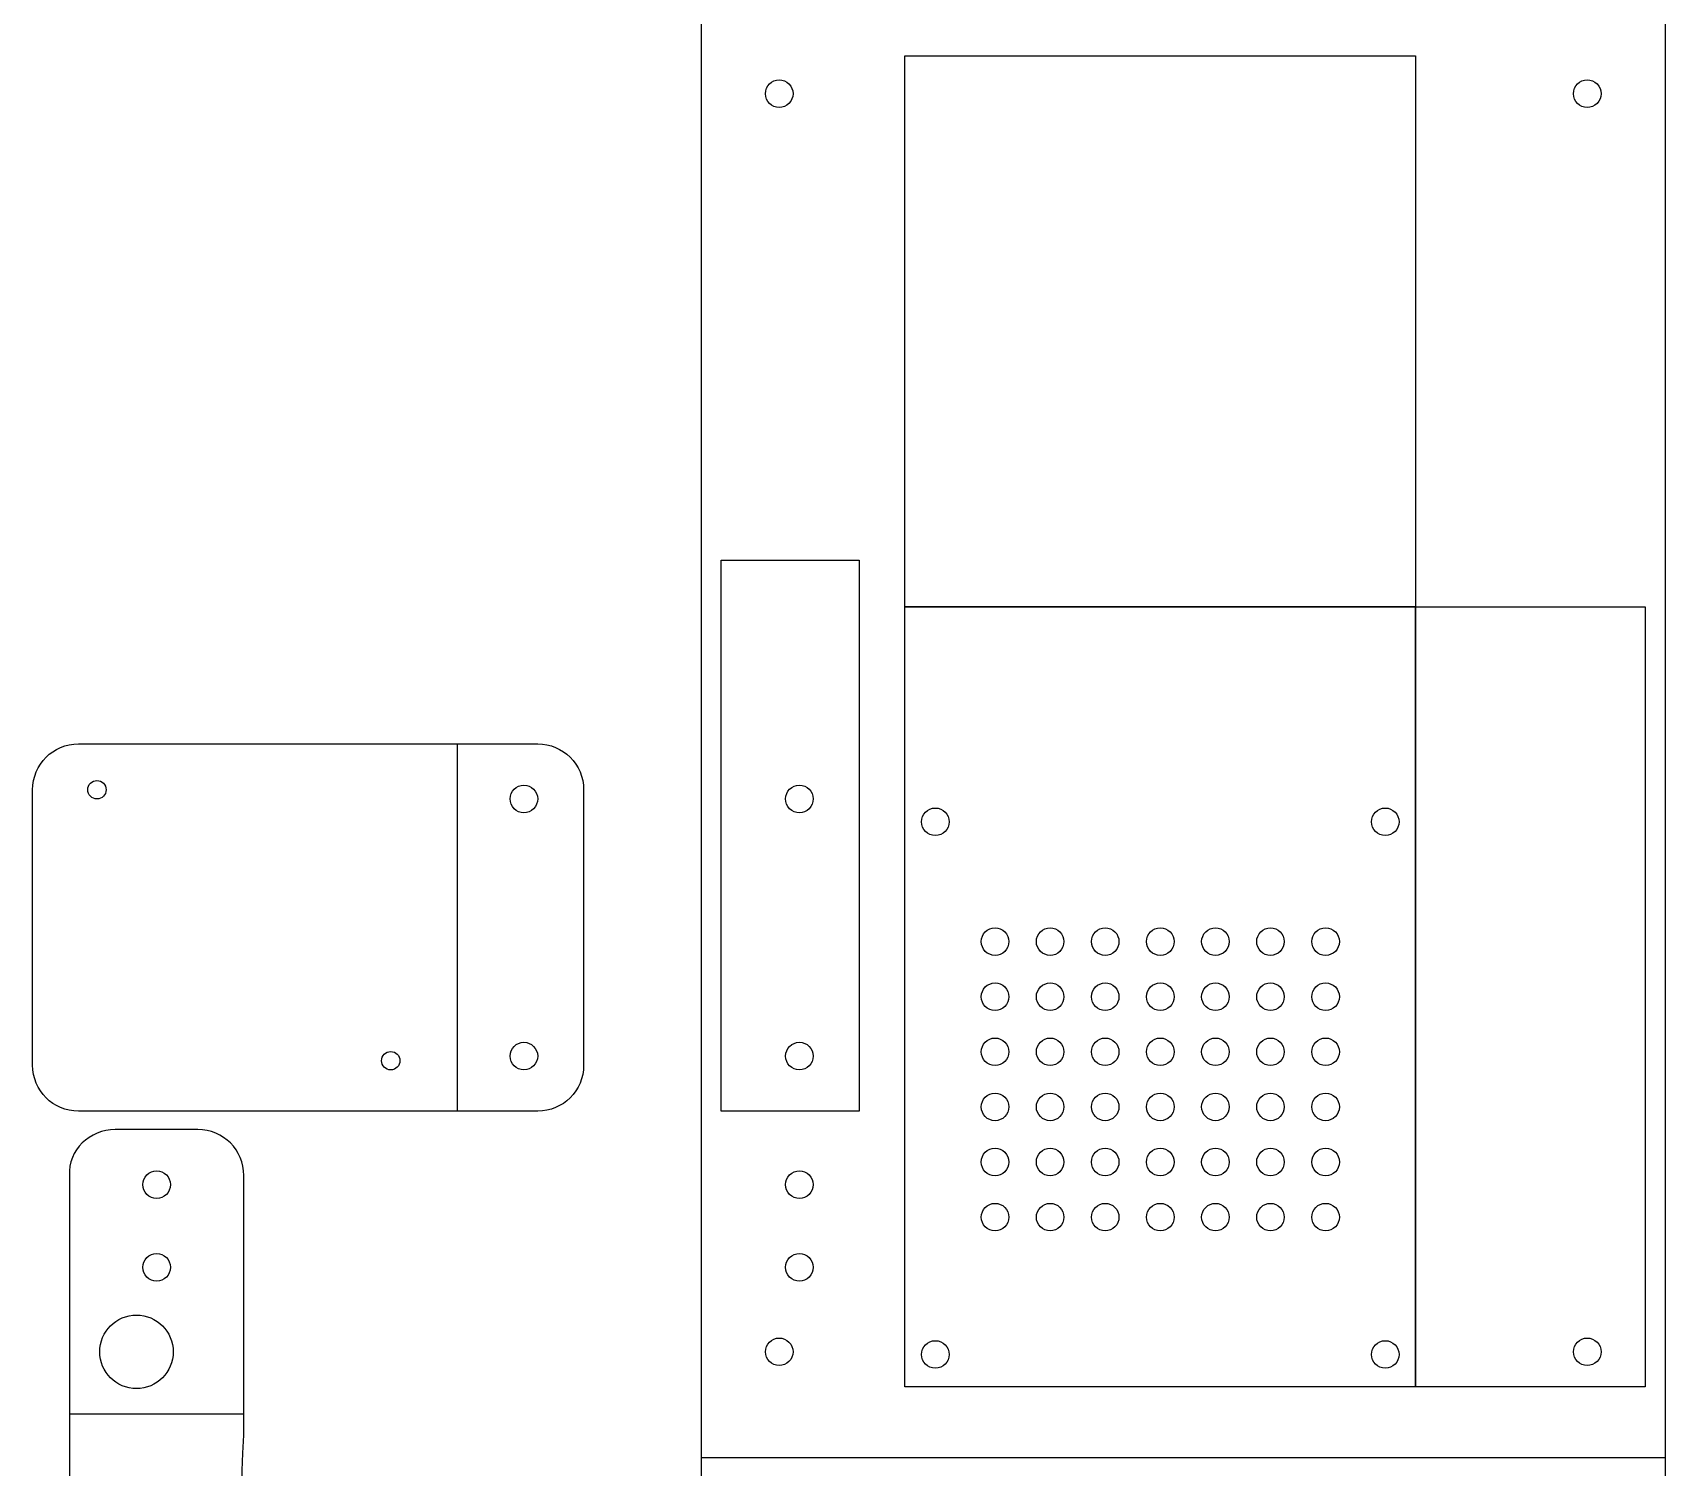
# Model space of a CAD drawing. Extents: x 129 to 1460, y 161 to 617.
# Drawn here: x 315.8 to 493.7, y 362.3 to 518.5 of the extents above; entities that cross this region are included whole.
import ezdxf

# ---------------------------------------------------------------- set-up
doc = ezdxf.new("R2010")
doc.units = 0
doc.layers.add('Layer_1', color=7, linetype='CONTINUOUS')

msp = doc.modelspace()

# ---------------------------------------------------------------- linework, layer by layer
at = {"layer": 'Layer_1', "color": 7}
for p, q in [((388.654177, 522.362981), (388.654177, 363.363282)), ((493.65408, 364.363187), (493.65408, 522.362981)), ((320.847079, 441.065506), (370.847077, 441.065506)), ((315.847077, 406.065491), (315.847077, 436.065516)), ((369.347072, 436.565526), (369.347072, 436.565526)), ((375.847077, 436.065516), (375.847077, 406.065491)), ((399.347097, 436.565526), (399.347097, 436.565526)), ((322.847072, 435.065518), (322.847072, 435.065518)), ((412.653819, 432.574876), (412.653819, 432.574876)), ((461.654116, 432.574876), (461.654116, 432.574876)), ((422.153814, 419.531112), (422.153814, 419.531112)), ((428.153858, 419.531112), (428.153858, 419.531112)), ((434.153903, 419.531112), (434.153903, 419.531112)), ((440.153947, 419.531112), (440.153947, 419.531112)), ((446.153992, 419.531112), (446.153992, 419.531112)), ((452.154036, 419.531112), (452.154036, 419.531112)), ((458.15408, 419.531112), (458.15408, 419.531112)), ((422.153814, 413.531118), (422.153814, 413.531118)), ((428.153858, 413.531118), (428.153858, 413.531118)), ((434.153903, 413.531118), (434.153903, 413.531118)), ((440.153947, 413.531118), (440.153947, 413.531118)), ((446.153992, 413.531118), (446.153992, 413.531118)), ((452.154036, 413.531118), (452.154036, 413.531118)), ((458.15408, 413.531118), (458.15408, 413.531118)), ((369.347072, 408.565441), (369.347072, 408.565441)), ((399.347097, 408.565441), (399.347097, 408.565441)), ((422.153814, 407.531122), (422.153814, 407.531122)), ((428.153858, 407.531122), (428.153858, 407.531122)), ((434.153903, 407.531122), (434.153903, 407.531122)), ((440.153947, 407.531122), (440.153947, 407.531122)), ((446.153992, 407.531122), (446.153992, 407.531122)), ((452.154036, 407.531122), (452.154036, 407.531122)), ((458.15408, 407.531122), (458.15408, 407.531122)), ((315.847077, 406.065491), (315.847077, 406.065491)), ((354.847067, 405.565506), (354.847067, 405.565506)), ((370.847077, 401.065501), (320.847079, 401.065501)), ((422.153814, 401.531125), (422.153814, 401.531125)), ((428.153858, 401.531125), (428.153858, 401.531125)), ((434.153903, 401.531125), (434.153903, 401.531125)), ((440.153947, 401.531125), (440.153947, 401.531125)), ((446.153992, 401.531125), (446.153992, 401.531125)), ((452.154036, 401.531125), (452.154036, 401.531125)), ((458.15408, 401.531125), (458.15408, 401.531125)), ((333.846988, 399.065494), (324.847289, 399.065494)), ((422.153814, 395.531132), (422.153814, 395.531132)), ((428.153858, 395.531132), (428.153858, 395.531132)), ((434.153903, 395.531132), (434.153903, 395.531132)), ((440.153947, 395.531132), (440.153947, 395.531132)), ((446.153992, 395.531132), (446.153992, 395.531132)), ((452.154036, 395.531132), (452.154036, 395.531132)), ((458.15408, 395.531132), (458.15408, 395.531132)), ((319.847214, 394.065422), (319.847214, 376.705448)), ((329.34704, 394.565528), (329.34704, 394.565528)), ((338.847063, 376.705448), (338.847063, 394.065422)), ((399.347097, 394.565528), (399.347097, 394.565528)), ((422.153814, 389.531135), (422.153814, 389.531135)), ((428.153858, 389.531135), (428.153858, 389.531135)), ((434.153903, 389.531135), (434.153903, 389.531135)), ((440.153947, 389.531135), (440.153947, 389.531135)), ((446.153992, 389.531135), (446.153992, 389.531135)), ((452.154036, 389.531135), (452.154036, 389.531135)), ((458.15408, 389.531135), (458.15408, 389.531135)), ((329.34704, 385.565439), (329.34704, 385.565439)), ((399.347097, 385.565439), (399.347097, 385.565439)), ((319.847214, 376.705448), (319.847214, 374.065676)), ((338.847063, 374.065676), (338.847063, 376.705448)), ((319.847214, 374.065676), (319.847214, 369.88526)), ((331.15408, 374.863022), (331.15408, 374.863022)), ((338.847063, 365.804614), (338.847063, 374.065676)), ((412.653819, 374.573919), (412.653819, 374.573919)), ((461.654116, 374.573919), (461.654116, 374.573919)), ((319.847214, 369.88526), (319.847214, 361.204722)), ((388.654177, 363.363282), (388.654177, 276.363332)), ((493.65408, 276.363332), (493.65408, 364.363187))]:
    msp.add_line(p, q, dxfattribs=at)
at = {"layer": 'Layer_1', "color": 3}
for p, q in [((410.847145, 515.996742), (466.460784, 515.996742)), ((410.847145, 455.996743), (410.847145, 515.996742)), ((466.460784, 515.996742), (466.460784, 455.996743)), ((390.847072, 461.065502), (405.84707, 461.065502)), ((390.847072, 401.065504), (390.847072, 461.065502)), ((405.84707, 461.065502), (405.84707, 401.065504)), ((466.460784, 455.996743), (410.847145, 455.996743)), ((466.460784, 455.996735), (491.46079, 455.996735)), ((466.460784, 371.065733), (466.460784, 455.996735)), ((491.46079, 455.996735), (491.46079, 371.065733)), ((405.84707, 401.065504), (390.847072, 401.065504)), ((491.46079, 371.065733), (466.460784, 371.065733))]:
    msp.add_line(p, q, dxfattribs=at)
at = {"layer": 'Layer_1', "color": 1}
for p, q in [((398.654157, 511.863022), (398.654157, 511.863022)), ((486.654094, 511.863022), (486.654094, 511.863022)), ((410.847145, 455.996738), (466.460784, 455.996738)), ((410.847145, 371.065502), (410.847145, 455.996738)), ((466.460784, 455.996738), (466.460784, 371.065502)), ((362.087273, 441.065506), (362.087273, 401.065504)), ((398.654157, 374.863022), (398.654157, 374.863022)), ((486.654094, 374.863022), (486.654094, 374.863022)), ((466.460784, 371.065502), (410.847145, 371.065502)), ((466.460784, 371.065502), (466.460784, 371.065502)), ((338.847063, 368.065499), (319.847214, 368.065499)), ((388.65398, 363.363019), (493.653967, 363.363019))]:
    msp.add_line(p, q, dxfattribs=at)
for points in [[(395.654163, 511.863022), (395.654163, 512.691442), (396.325726, 513.363012), (397.154146, 513.363021)], [(397.154146, 513.363021), (397.551973, 513.363024), (397.933506, 513.20499), (398.214813, 512.923686)], [(398.214813, 512.923686), (398.49612, 512.642381), (398.654157, 512.260848), (398.654157, 511.863022)], [(483.6541, 511.863022), (483.6541, 512.691442), (484.325663, 513.363012), (485.154083, 513.363021)], [(485.154083, 513.363021), (485.55191, 513.363024), (485.933443, 513.20499), (486.21475, 512.923686)], [(486.21475, 512.923686), (486.496057, 512.642381), (486.654094, 512.260848), (486.654094, 511.863022)], [(397.154146, 510.363022), (396.325726, 510.363031), (395.654163, 511.034601), (395.654163, 511.863022)], [(398.214813, 510.802358), (397.933506, 510.521053), (397.551973, 510.363019), (397.154146, 510.363022)], [(398.654157, 511.863022), (398.654157, 511.465195), (398.49612, 511.083662), (398.214813, 510.802358)], [(485.154083, 510.363022), (484.325663, 510.363031), (483.6541, 511.034601), (483.6541, 511.863022)], [(486.21475, 510.802358), (485.933443, 510.521053), (485.55191, 510.363019), (485.154083, 510.363022)], [(486.654094, 511.863022), (486.654094, 511.465195), (486.496057, 511.083662), (486.21475, 510.802358)], [(395.654163, 374.863022), (395.654163, 375.691442), (396.325726, 376.363012), (397.154146, 376.363022)], [(397.154146, 376.363022), (397.551973, 376.363025), (397.933506, 376.204991), (398.214813, 375.923686)], [(398.214813, 375.923686), (398.49612, 375.642381), (398.654157, 375.260849), (398.654157, 374.863022)], [(483.6541, 374.863022), (483.6541, 375.691442), (484.325663, 376.363012), (485.154083, 376.363022)], [(485.154083, 376.363022), (485.55191, 376.363025), (485.933443, 376.204991), (486.21475, 375.923686)], [(486.21475, 375.923686), (486.496057, 375.642381), (486.654094, 375.260849), (486.654094, 374.863022)], [(397.154146, 373.363022), (396.325726, 373.363031), (395.654163, 374.034602), (395.654163, 374.863022)], [(398.214813, 373.802358), (397.933506, 373.521053), (397.551973, 373.363019), (397.154146, 373.363022)], [(398.654157, 374.863022), (398.654157, 374.465195), (398.49612, 374.083663), (398.214813, 373.802358)], [(485.154083, 373.363022), (484.325663, 373.363031), (483.6541, 374.034602), (483.6541, 374.863022)], [(486.21475, 373.802358), (485.933443, 373.521053), (485.55191, 373.363019), (485.154083, 373.363022)], [(486.654094, 374.863022), (486.654094, 374.465195), (486.496057, 374.083663), (486.21475, 373.802358)]]:
    msp.add_open_spline(points, degree=3, dxfattribs=at)
at = {"layer": 'Layer_1', "color": 7}
for points in [[(315.847077, 436.065516), (315.847077, 438.835499), (318.077079, 441.065506), (320.847079, 441.065506)], [(370.847077, 441.065506), (373.617077, 441.065506), (375.847077, 438.835499), (375.847077, 436.065516)], [(321.847074, 436.065516), (321.847075, 436.617799), (322.294789, 437.065513), (322.847072, 437.065514)], [(322.847072, 435.065518), (322.294789, 435.065519), (321.847075, 435.513232), (321.847074, 436.065516)], [(322.847072, 437.065514), (323.399356, 437.065514), (323.847071, 436.6178), (323.847073, 436.065516)], [(323.847073, 436.065516), (323.847071, 435.513231), (323.399356, 435.065517), (322.847072, 435.065518)], [(367.847072, 435.065543), (367.847081, 435.893963), (368.518651, 436.565526), (369.347072, 436.565526)], [(369.347072, 436.565526), (370.175492, 436.565526), (370.847062, 435.893963), (370.847072, 435.065543)], [(397.847098, 435.065543), (397.847107, 435.893963), (398.518677, 436.565526), (399.347097, 436.565526)], [(399.347097, 436.565526), (400.175518, 436.565526), (400.847088, 435.893963), (400.847097, 435.065543)], [(368.286408, 434.004876), (368.005103, 434.286183), (367.847069, 434.667716), (367.847072, 435.065543)], [(369.347072, 433.565532), (368.949245, 433.565532), (368.567713, 433.723569), (368.286408, 434.004876)], [(370.407736, 434.004876), (370.126431, 433.723569), (369.744898, 433.565532), (369.347072, 433.565532)], [(370.847072, 435.065543), (370.847075, 434.667716), (370.689041, 434.286183), (370.407736, 434.004876)], [(398.286433, 434.004876), (398.005128, 434.286183), (397.847095, 434.667716), (397.847098, 435.065543)], [(399.347097, 433.565532), (398.949271, 433.565532), (398.567738, 433.723569), (398.286433, 434.004876)], [(400.407761, 434.004876), (400.126456, 433.723569), (399.744924, 433.565532), (399.347097, 433.565532)], [(400.847097, 435.065543), (400.8471, 434.667716), (400.689066, 434.286183), (400.407761, 434.004876)], [(412.653819, 432.574876), (412.653819, 433.403903), (413.325141, 434.074887), (414.15383, 434.074887)], [(414.15383, 434.074887), (414.982491, 434.074887), (415.653841, 433.403903), (415.653841, 432.574876)], [(461.654116, 432.574876), (461.654116, 433.403903), (462.325466, 434.074887), (463.154127, 434.074887)], [(463.154127, 434.074887), (463.982816, 434.074887), (464.654138, 433.403903), (464.654138, 432.574876)], [(414.15383, 431.074864), (413.325141, 431.074864), (412.653819, 431.746553), (412.653819, 432.574876)], [(415.653841, 432.574876), (415.653841, 431.746553), (414.982491, 431.074864), (414.15383, 431.074864)], [(463.154127, 431.074864), (462.325466, 431.074864), (461.654116, 431.746553), (461.654116, 432.574876)], [(464.654138, 432.574876), (464.654138, 431.746553), (463.982816, 431.074864), (463.154127, 431.074864)], [(419.15382, 419.531112), (419.15382, 420.359532), (419.825382, 421.031102), (420.653803, 421.031112)], [(420.653803, 421.031112), (421.051629, 421.031115), (421.433163, 420.873081), (421.71447, 420.591776)], [(421.71447, 420.591776), (421.995777, 420.310471), (422.153814, 419.928939), (422.153814, 419.531112)], [(425.153864, 419.531112), (425.153864, 420.359532), (425.825427, 421.031102), (426.653847, 421.031112)], [(426.653847, 421.031112), (427.051674, 421.031115), (427.433207, 420.873081), (427.714514, 420.591776)], [(427.714514, 420.591776), (427.995821, 420.310471), (428.153858, 419.928939), (428.153858, 419.531112)], [(431.153909, 419.531112), (431.153909, 420.359532), (431.825471, 421.031102), (432.653892, 421.031112)], [(432.653892, 421.031112), (433.051718, 421.031115), (433.433252, 420.873081), (433.714559, 420.591776)], [(433.714559, 420.591776), (433.995866, 420.310471), (434.153903, 419.928939), (434.153903, 419.531112)], [(437.153953, 419.531112), (437.153953, 420.359532), (437.825516, 421.031102), (438.653936, 421.031112)], [(438.653936, 421.031112), (439.051763, 421.031115), (439.433296, 420.873081), (439.714603, 420.591776)], [(439.714603, 420.591776), (439.99591, 420.310471), (440.153947, 419.928939), (440.153947, 419.531112)], [(443.153998, 419.531112), (443.153998, 419.928939), (443.312034, 420.310471), (443.593341, 420.591776)], [(443.593341, 420.591776), (443.874648, 420.873081), (444.256182, 421.031115), (444.654009, 421.031112)], [(444.654009, 421.031112), (445.482429, 421.031102), (446.153991, 420.359532), (446.153992, 419.531112)], [(449.154042, 419.531112), (449.154042, 419.928939), (449.312079, 420.310471), (449.593386, 420.591776)], [(449.593386, 420.591776), (449.874693, 420.873081), (450.256226, 421.031115), (450.654053, 421.031112)], [(450.654053, 421.031112), (451.482473, 421.031102), (452.154036, 420.359532), (452.154036, 419.531112)], [(455.154086, 419.531112), (455.154086, 419.928939), (455.312123, 420.310471), (455.59343, 420.591776)], [(455.59343, 420.591776), (455.874737, 420.873081), (456.256271, 421.031115), (456.654098, 421.031112)], [(456.654098, 421.031112), (457.482518, 421.031102), (458.15408, 420.359532), (458.15408, 419.531112)], [(420.653803, 418.031112), (419.825382, 418.031122), (419.15382, 418.702692), (419.15382, 419.531112)], [(421.71447, 418.470448), (421.433163, 418.189143), (421.051629, 418.031109), (420.653803, 418.031112)], [(422.153814, 419.531112), (422.153814, 419.133285), (421.995777, 418.751753), (421.71447, 418.470448)], [(426.653847, 418.031112), (425.825427, 418.031122), (425.153864, 418.702692), (425.153864, 419.531112)], [(427.714514, 418.470448), (427.433207, 418.189143), (427.051674, 418.031109), (426.653847, 418.031112)], [(428.153858, 419.531112), (428.153858, 419.133285), (427.995821, 418.751753), (427.714514, 418.470448)], [(432.653892, 418.031112), (431.825471, 418.031122), (431.153909, 418.702692), (431.153909, 419.531112)], [(433.714559, 418.470448), (433.433252, 418.189143), (433.051718, 418.031109), (432.653892, 418.031112)], [(434.153903, 419.531112), (434.153903, 419.133285), (433.995866, 418.751753), (433.714559, 418.470448)], [(438.653936, 418.031112), (437.825516, 418.031122), (437.153953, 418.702692), (437.153953, 419.531112)], [(439.714603, 418.470448), (439.433296, 418.189143), (439.051763, 418.031109), (438.653936, 418.031112)], [(440.153947, 419.531112), (440.153947, 419.133285), (439.99591, 418.751753), (439.714603, 418.470448)], [(443.593341, 418.470448), (443.312034, 418.751753), (443.153998, 419.133285), (443.153998, 419.531112)], [(444.654009, 418.031112), (444.256182, 418.031109), (443.874648, 418.189143), (443.593341, 418.470448)], [(446.153992, 419.531112), (446.153991, 418.702692), (445.482429, 418.031122), (444.654009, 418.031112)], [(449.593386, 418.470448), (449.312079, 418.751753), (449.154042, 419.133285), (449.154042, 419.531112)], [(450.654053, 418.031112), (450.256226, 418.031109), (449.874693, 418.189143), (449.593386, 418.470448)], [(452.154036, 419.531112), (452.154036, 418.702692), (451.482473, 418.031122), (450.654053, 418.031112)], [(455.59343, 418.470448), (455.312123, 418.751753), (455.154086, 419.133285), (455.154086, 419.531112)], [(456.654098, 418.031112), (456.256271, 418.031109), (455.874737, 418.189143), (455.59343, 418.470448)], [(458.15408, 419.531112), (458.15408, 418.702692), (457.482518, 418.031122), (456.654098, 418.031112)], [(419.15382, 413.531118), (419.15382, 414.359539), (419.825382, 415.031109), (420.653803, 415.031118)], [(420.653803, 415.031118), (421.051629, 415.031121), (421.433163, 414.873087), (421.71447, 414.591782)], [(421.71447, 414.591782), (421.995777, 414.310477), (422.153814, 413.928945), (422.153814, 413.531118)], [(425.153864, 413.531118), (425.153864, 414.359539), (425.825427, 415.031109), (426.653847, 415.031118)], [(426.653847, 415.031118), (427.051674, 415.031121), (427.433207, 414.873087), (427.714514, 414.591782)], [(427.714514, 414.591782), (427.995821, 414.310477), (428.153858, 413.928945), (428.153858, 413.531118)], [(431.153909, 413.531118), (431.153909, 414.359539), (431.825471, 415.031109), (432.653892, 415.031118)], [(432.653892, 415.031118), (433.051718, 415.031121), (433.433252, 414.873087), (433.714559, 414.591782)], [(433.714559, 414.591782), (433.995866, 414.310477), (434.153903, 413.928945), (434.153903, 413.531118)], [(437.153953, 413.531118), (437.153953, 414.359539), (437.825516, 415.031109), (438.653936, 415.031118)], [(438.653936, 415.031118), (439.051763, 415.031121), (439.433296, 414.873087), (439.714603, 414.591782)], [(439.714603, 414.591782), (439.99591, 414.310477), (440.153947, 413.928945), (440.153947, 413.531118)], [(443.153998, 413.531118), (443.153998, 413.928945), (443.312034, 414.310477), (443.593341, 414.591782)], [(443.593341, 414.591782), (443.874648, 414.873087), (444.256182, 415.031121), (444.654009, 415.031118)], [(444.654009, 415.031118), (445.482429, 415.031109), (446.153991, 414.359539), (446.153992, 413.531118)], [(449.154042, 413.531118), (449.154042, 413.928945), (449.312079, 414.310477), (449.593386, 414.591782)], [(449.593386, 414.591782), (449.874693, 414.873087), (450.256226, 415.031121), (450.654053, 415.031118)], [(450.654053, 415.031118), (451.482473, 415.031109), (452.154036, 414.359539), (452.154036, 413.531118)], [(455.154086, 413.531118), (455.154086, 413.928945), (455.312123, 414.310477), (455.59343, 414.591782)], [(455.59343, 414.591782), (455.874737, 414.873087), (456.256271, 415.031121), (456.654098, 415.031118)], [(456.654098, 415.031118), (457.482518, 415.031109), (458.15408, 414.359539), (458.15408, 413.531118)], [(420.653803, 412.031118), (419.825382, 412.031128), (419.15382, 412.702698), (419.15382, 413.531118)], [(422.153814, 413.531118), (422.153814, 413.133292), (421.995777, 412.751759), (421.71447, 412.470454)], [(426.653847, 412.031118), (425.825427, 412.031128), (425.153864, 412.702698), (425.153864, 413.531118)], [(428.153858, 413.531118), (428.153858, 413.133292), (427.995821, 412.751759), (427.714514, 412.470454)], [(432.653892, 412.031118), (431.825471, 412.031128), (431.153909, 412.702698), (431.153909, 413.531118)], [(434.153903, 413.531118), (434.153903, 413.133292), (433.995866, 412.751759), (433.714559, 412.470454)], [(438.653936, 412.031118), (437.825516, 412.031128), (437.153953, 412.702698), (437.153953, 413.531118)], [(440.153947, 413.531118), (440.153947, 413.133292), (439.99591, 412.751759), (439.714603, 412.470454)], [(443.593341, 412.470454), (443.312034, 412.751759), (443.153998, 413.133292), (443.153998, 413.531118)], [(446.153992, 413.531118), (446.153991, 412.702698), (445.482429, 412.031128), (444.654009, 412.031118)], [(449.593386, 412.470454), (449.312079, 412.751759), (449.154042, 413.133292), (449.154042, 413.531118)], [(452.154036, 413.531118), (452.154036, 412.702698), (451.482473, 412.031128), (450.654053, 412.031118)], [(455.59343, 412.470454), (455.312123, 412.751759), (455.154086, 413.133292), (455.154086, 413.531118)], [(458.15408, 413.531118), (458.15408, 412.702698), (457.482518, 412.031128), (456.654098, 412.031118)], [(421.71447, 412.470454), (421.433163, 412.189149), (421.051629, 412.031116), (420.653803, 412.031118)], [(427.714514, 412.470454), (427.433207, 412.189149), (427.051674, 412.031116), (426.653847, 412.031118)], [(433.714559, 412.470454), (433.433252, 412.189149), (433.051718, 412.031116), (432.653892, 412.031118)], [(439.714603, 412.470454), (439.433296, 412.189149), (439.051763, 412.031116), (438.653936, 412.031118)], [(444.654009, 412.031118), (444.256182, 412.031116), (443.874648, 412.189149), (443.593341, 412.470454)], [(450.654053, 412.031118), (450.256226, 412.031116), (449.874693, 412.189149), (449.593386, 412.470454)], [(456.654098, 412.031118), (456.256271, 412.031116), (455.874737, 412.189149), (455.59343, 412.470454)], [(419.15382, 407.531122), (419.15382, 408.359542), (419.825382, 409.031112), (420.653803, 409.031122)], [(420.653803, 409.031122), (421.051629, 409.031125), (421.433163, 408.873091), (421.71447, 408.591786)], [(425.153864, 407.531122), (425.153864, 408.359542), (425.825427, 409.031112), (426.653847, 409.031122)], [(426.653847, 409.031122), (427.051674, 409.031125), (427.433207, 408.873091), (427.714514, 408.591786)], [(431.153909, 407.531122), (431.153909, 408.359542), (431.825471, 409.031112), (432.653892, 409.031122)], [(432.653892, 409.031122), (433.051718, 409.031125), (433.433252, 408.873091), (433.714559, 408.591786)], [(437.153953, 407.531122), (437.153953, 408.359542), (437.825516, 409.031112), (438.653936, 409.031122)], [(438.653936, 409.031122), (439.051763, 409.031125), (439.433296, 408.873091), (439.714603, 408.591786)], [(443.593341, 408.591786), (443.874648, 408.873091), (444.256182, 409.031125), (444.654009, 409.031122)], [(444.654009, 409.031122), (445.482429, 409.031112), (446.153991, 408.359542), (446.153992, 407.531122)], [(449.593386, 408.591786), (449.874693, 408.873091), (450.256226, 409.031125), (450.654053, 409.031122)], [(450.654053, 409.031122), (451.482473, 409.031112), (452.154036, 408.359542), (452.154036, 407.531122)], [(455.59343, 408.591786), (455.874737, 408.873091), (456.256271, 409.031125), (456.654098, 409.031122)], [(456.654098, 409.031122), (457.482518, 409.031112), (458.15408, 408.359542), (458.15408, 407.531122)], [(353.847066, 406.565504), (353.847067, 407.117788), (354.294783, 407.565503), (354.847067, 407.565502)], [(354.847067, 407.565502), (355.39935, 407.565501), (355.847064, 407.117787), (355.847065, 406.565504)], [(367.847072, 407.065447), (367.847075, 407.893871), (368.518647, 408.565441), (369.347072, 408.565441)], [(369.347072, 408.565441), (370.175497, 408.565441), (370.847068, 407.893871), (370.847072, 407.065447)], [(397.847098, 407.065447), (397.847101, 407.893871), (398.518673, 408.565441), (399.347097, 408.565441)], [(399.347097, 408.565441), (400.175522, 408.565441), (400.847094, 407.893871), (400.847097, 407.065447)], [(420.653803, 406.031122), (419.825382, 406.031131), (419.15382, 406.702701), (419.15382, 407.531122)], [(421.71447, 408.591786), (421.995777, 408.310481), (422.153814, 407.928948), (422.153814, 407.531122)], [(422.153814, 407.531122), (422.153814, 407.133295), (421.995777, 406.751763), (421.71447, 406.470458)], [(426.653847, 406.031122), (425.825427, 406.031131), (425.153864, 406.702701), (425.153864, 407.531122)], [(427.714514, 408.591786), (427.995821, 408.310481), (428.153858, 407.928948), (428.153858, 407.531122)], [(428.153858, 407.531122), (428.153858, 407.133295), (427.995821, 406.751763), (427.714514, 406.470458)], [(432.653892, 406.031122), (431.825471, 406.031131), (431.153909, 406.702701), (431.153909, 407.531122)], [(433.714559, 408.591786), (433.995866, 408.310481), (434.153903, 407.928948), (434.153903, 407.531122)], [(434.153903, 407.531122), (434.153903, 407.133295), (433.995866, 406.751763), (433.714559, 406.470458)], [(438.653936, 406.031122), (437.825516, 406.031131), (437.153953, 406.702701), (437.153953, 407.531122)], [(439.714603, 408.591786), (439.99591, 408.310481), (440.153947, 407.928948), (440.153947, 407.531122)], [(440.153947, 407.531122), (440.153947, 407.133295), (439.99591, 406.751763), (439.714603, 406.470458)], [(443.153998, 407.531122), (443.153998, 407.928948), (443.312034, 408.310481), (443.593341, 408.591786)], [(443.593341, 406.470458), (443.312034, 406.751763), (443.153998, 407.133295), (443.153998, 407.531122)], [(446.153992, 407.531122), (446.153991, 406.702701), (445.482429, 406.031131), (444.654009, 406.031122)], [(449.154042, 407.531122), (449.154042, 407.928948), (449.312079, 408.310481), (449.593386, 408.591786)], [(449.593386, 406.470458), (449.312079, 406.751763), (449.154042, 407.133295), (449.154042, 407.531122)], [(452.154036, 407.531122), (452.154036, 406.702701), (451.482473, 406.031131), (450.654053, 406.031122)], [(455.154086, 407.531122), (455.154086, 407.928948), (455.312123, 408.310481), (455.59343, 408.591786)], [(455.59343, 406.470458), (455.312123, 406.751763), (455.154086, 407.133295), (455.154086, 407.531122)], [(458.15408, 407.531122), (458.15408, 406.702701), (457.482518, 406.031131), (456.654098, 406.031122)], [(320.847079, 401.065501), (318.077079, 401.065501), (315.847077, 403.295508), (315.847077, 406.065491)], [(354.847067, 405.565506), (354.294783, 405.565506), (353.847067, 406.01322), (353.847066, 406.565504)], [(355.847065, 406.565504), (355.847064, 406.013221), (355.39935, 405.565507), (354.847067, 405.565506)], [(369.347072, 405.565447), (368.518645, 405.565447), (367.847072, 406.23702), (367.847072, 407.065447)], [(370.847072, 407.065447), (370.847072, 406.23702), (370.175499, 405.565447), (369.347072, 405.565447)], [(375.847077, 406.065491), (375.847077, 403.295508), (373.617077, 401.065501), (370.847077, 401.065501)], [(399.347097, 405.565447), (398.51867, 405.565447), (397.847098, 406.23702), (397.847098, 407.065447)], [(400.847097, 407.065447), (400.847097, 406.23702), (400.175524, 405.565447), (399.347097, 405.565447)], [(421.71447, 406.470458), (421.433163, 406.189153), (421.051629, 406.031119), (420.653803, 406.031122)], [(427.714514, 406.470458), (427.433207, 406.189153), (427.051674, 406.031119), (426.653847, 406.031122)], [(433.714559, 406.470458), (433.433252, 406.189153), (433.051718, 406.031119), (432.653892, 406.031122)], [(439.714603, 406.470458), (439.433296, 406.189153), (439.051763, 406.031119), (438.653936, 406.031122)], [(444.654009, 406.031122), (444.256182, 406.031119), (443.874648, 406.189153), (443.593341, 406.470458)], [(450.654053, 406.031122), (450.256226, 406.031119), (449.874693, 406.189153), (449.593386, 406.470458)], [(456.654098, 406.031122), (456.256271, 406.031119), (455.874737, 406.189153), (455.59343, 406.470458)], [(419.15382, 401.531125), (419.15382, 402.359546), (419.825382, 403.031116), (420.653803, 403.031125)], [(420.653803, 403.031125), (421.051629, 403.031128), (421.433163, 402.873094), (421.71447, 402.591789)], [(421.71447, 402.591789), (421.995777, 402.310484), (422.153814, 401.928952), (422.153814, 401.531125)], [(425.153864, 401.531125), (425.153864, 402.359546), (425.825427, 403.031116), (426.653847, 403.031125)], [(426.653847, 403.031125), (427.051674, 403.031128), (427.433207, 402.873094), (427.714514, 402.591789)], [(427.714514, 402.591789), (427.995821, 402.310484), (428.153858, 401.928952), (428.153858, 401.531125)], [(431.153909, 401.531125), (431.153909, 402.359546), (431.825471, 403.031116), (432.653892, 403.031125)], [(432.653892, 403.031125), (433.051718, 403.031128), (433.433252, 402.873094), (433.714559, 402.591789)], [(433.714559, 402.591789), (433.995866, 402.310484), (434.153903, 401.928952), (434.153903, 401.531125)], [(437.153953, 401.531125), (437.153953, 402.359546), (437.825516, 403.031116), (438.653936, 403.031125)], [(438.653936, 403.031125), (439.051763, 403.031128), (439.433296, 402.873094), (439.714603, 402.591789)], [(439.714603, 402.591789), (439.99591, 402.310484), (440.153947, 401.928952), (440.153947, 401.531125)], [(443.153998, 401.531125), (443.153998, 401.928952), (443.312034, 402.310484), (443.593341, 402.591789)], [(443.593341, 402.591789), (443.874648, 402.873094), (444.256182, 403.031128), (444.654009, 403.031125)], [(444.654009, 403.031125), (445.482429, 403.031116), (446.153991, 402.359546), (446.153992, 401.531125)], [(449.154042, 401.531125), (449.154042, 401.928952), (449.312079, 402.310484), (449.593386, 402.591789)], [(449.593386, 402.591789), (449.874693, 402.873094), (450.256226, 403.031128), (450.654053, 403.031125)], [(450.654053, 403.031125), (451.482473, 403.031116), (452.154036, 402.359546), (452.154036, 401.531125)], [(455.154086, 401.531125), (455.154086, 401.928952), (455.312123, 402.310484), (455.59343, 402.591789)], [(455.59343, 402.591789), (455.874737, 402.873094), (456.256271, 403.031128), (456.654098, 403.031125)], [(456.654098, 403.031125), (457.482518, 403.031116), (458.15408, 402.359546), (458.15408, 401.531125)], [(420.653803, 400.031126), (419.825382, 400.031135), (419.15382, 400.702705), (419.15382, 401.531125)], [(421.71447, 400.470461), (421.433163, 400.189157), (421.051629, 400.031123), (420.653803, 400.031126)], [(422.153814, 401.531125), (422.153814, 401.133299), (421.995777, 400.751766), (421.71447, 400.470461)], [(426.653847, 400.031126), (425.825427, 400.031135), (425.153864, 400.702705), (425.153864, 401.531125)], [(427.714514, 400.470461), (427.433207, 400.189157), (427.051674, 400.031123), (426.653847, 400.031126)], [(428.153858, 401.531125), (428.153858, 401.133299), (427.995821, 400.751766), (427.714514, 400.470461)], [(432.653892, 400.031126), (431.825471, 400.031135), (431.153909, 400.702705), (431.153909, 401.531125)], [(433.714559, 400.470461), (433.433252, 400.189157), (433.051718, 400.031123), (432.653892, 400.031126)], [(434.153903, 401.531125), (434.153903, 401.133299), (433.995866, 400.751766), (433.714559, 400.470461)], [(438.653936, 400.031126), (437.825516, 400.031135), (437.153953, 400.702705), (437.153953, 401.531125)], [(439.714603, 400.470461), (439.433296, 400.189157), (439.051763, 400.031123), (438.653936, 400.031126)], [(440.153947, 401.531125), (440.153947, 401.133299), (439.99591, 400.751766), (439.714603, 400.470461)], [(443.593341, 400.470461), (443.312034, 400.751766), (443.153998, 401.133299), (443.153998, 401.531125)], [(444.654009, 400.031126), (444.256182, 400.031123), (443.874648, 400.189157), (443.593341, 400.470461)], [(446.153992, 401.531125), (446.153991, 400.702705), (445.482429, 400.031135), (444.654009, 400.031126)], [(449.593386, 400.470461), (449.312079, 400.751766), (449.154042, 401.133299), (449.154042, 401.531125)], [(450.654053, 400.031126), (450.256226, 400.031123), (449.874693, 400.189157), (449.593386, 400.470461)], [(452.154036, 401.531125), (452.154036, 400.702705), (451.482473, 400.031135), (450.654053, 400.031126)], [(455.59343, 400.470461), (455.312123, 400.751766), (455.154086, 401.133299), (455.154086, 401.531125)], [(456.654098, 400.031126), (456.256271, 400.031123), (455.874737, 400.189157), (455.59343, 400.470461)], [(458.15408, 401.531125), (458.15408, 400.702705), (457.482518, 400.031135), (456.654098, 400.031126)], [(324.847289, 399.065494), (322.077306, 399.065494), (319.6879, 396.830838), (319.847214, 394.065422)], [(338.847063, 394.065422), (338.847063, 396.835422), (336.616971, 399.065494), (333.846988, 399.065494)], [(419.15382, 395.531132), (419.15382, 396.359552), (419.825382, 397.031122), (420.653803, 397.031132)], [(420.653803, 397.031132), (421.051629, 397.031134), (421.433163, 396.873101), (421.71447, 396.591796)], [(421.71447, 396.591796), (421.995777, 396.310491), (422.153814, 395.928958), (422.153814, 395.531132)], [(425.153864, 395.531132), (425.153864, 396.359552), (425.825427, 397.031122), (426.653847, 397.031132)], [(426.653847, 397.031132), (427.051674, 397.031134), (427.433207, 396.873101), (427.714514, 396.591796)], [(427.714514, 396.591796), (427.995821, 396.310491), (428.153858, 395.928958), (428.153858, 395.531132)], [(431.153909, 395.531132), (431.153909, 396.359552), (431.825471, 397.031122), (432.653892, 397.031132)], [(432.653892, 397.031132), (433.051718, 397.031134), (433.433252, 396.873101), (433.714559, 396.591796)], [(433.714559, 396.591796), (433.995866, 396.310491), (434.153903, 395.928958), (434.153903, 395.531132)], [(437.153953, 395.531132), (437.153953, 396.359552), (437.825516, 397.031122), (438.653936, 397.031132)], [(438.653936, 397.031132), (439.051763, 397.031134), (439.433296, 396.873101), (439.714603, 396.591796)], [(439.714603, 396.591796), (439.99591, 396.310491), (440.153947, 395.928958), (440.153947, 395.531132)], [(443.153998, 395.531132), (443.153998, 395.928958), (443.312034, 396.310491), (443.593341, 396.591796)], [(443.593341, 396.591796), (443.874648, 396.873101), (444.256182, 397.031134), (444.654009, 397.031132)], [(444.654009, 397.031132), (445.482429, 397.031122), (446.153991, 396.359552), (446.153992, 395.531132)], [(449.154042, 395.531132), (449.154042, 395.928958), (449.312079, 396.310491), (449.593386, 396.591796)], [(449.593386, 396.591796), (449.874693, 396.873101), (450.256226, 397.031134), (450.654053, 397.031132)], [(450.654053, 397.031132), (451.482473, 397.031122), (452.154036, 396.359552), (452.154036, 395.531132)], [(455.154086, 395.531132), (455.154086, 395.928958), (455.312123, 396.310491), (455.59343, 396.591796)], [(455.59343, 396.591796), (455.874737, 396.873101), (456.256271, 397.031134), (456.654098, 397.031132)], [(456.654098, 397.031132), (457.482518, 397.031122), (458.15408, 396.359552), (458.15408, 395.531132)], [(420.653803, 394.031132), (419.825382, 394.031141), (419.15382, 394.702711), (419.15382, 395.531132)], [(422.153814, 395.531132), (422.153814, 395.133305), (421.995777, 394.751773), (421.71447, 394.470468)], [(426.653847, 394.031132), (425.825427, 394.031141), (425.153864, 394.702711), (425.153864, 395.531132)], [(428.153858, 395.531132), (428.153858, 395.133305), (427.995821, 394.751773), (427.714514, 394.470468)], [(432.653892, 394.031132), (431.825471, 394.031141), (431.153909, 394.702711), (431.153909, 395.531132)], [(434.153903, 395.531132), (434.153903, 395.133305), (433.995866, 394.751773), (433.714559, 394.470468)], [(438.653936, 394.031132), (437.825516, 394.031141), (437.153953, 394.702711), (437.153953, 395.531132)], [(440.153947, 395.531132), (440.153947, 395.133305), (439.99591, 394.751773), (439.714603, 394.470468)], [(443.593341, 394.470468), (443.312034, 394.751773), (443.153998, 395.133305), (443.153998, 395.531132)], [(446.153992, 395.531132), (446.153991, 394.702711), (445.482429, 394.031141), (444.654009, 394.031132)], [(449.593386, 394.470468), (449.312079, 394.751773), (449.154042, 395.133305), (449.154042, 395.531132)], [(452.154036, 395.531132), (452.154036, 394.702711), (451.482473, 394.031141), (450.654053, 394.031132)], [(455.59343, 394.470468), (455.312123, 394.751773), (455.154086, 395.133305), (455.154086, 395.531132)], [(458.15408, 395.531132), (458.15408, 394.702711), (457.482518, 394.031141), (456.654098, 394.031132)], [(327.847029, 393.065528), (327.847029, 393.463355), (328.005066, 393.844887), (328.286372, 394.126192)], [(328.286372, 392.004864), (328.005066, 392.286169), (327.847029, 392.667702), (327.847029, 393.065528)], [(328.286372, 394.126192), (328.567679, 394.407497), (328.949213, 394.565531), (329.34704, 394.565528)], [(329.34704, 394.565528), (330.17546, 394.565519), (330.847023, 393.893949), (330.847023, 393.065528)], [(330.847023, 393.065528), (330.847023, 392.237108), (330.17546, 391.565538), (329.34704, 391.565528)], [(397.847086, 393.065528), (397.847086, 393.463355), (398.005123, 393.844887), (398.28643, 394.126192)], [(398.28643, 392.004864), (398.005123, 392.286169), (397.847086, 392.667702), (397.847086, 393.065528)], [(398.28643, 394.126192), (398.567737, 394.407497), (398.949271, 394.565531), (399.347097, 394.565528)], [(399.347097, 394.565528), (399.744924, 394.565531), (400.126458, 394.407497), (400.407765, 394.126192)], [(400.407765, 394.126192), (400.689072, 393.844887), (400.847108, 393.463355), (400.847108, 393.065528)], [(400.847108, 393.065528), (400.847108, 392.667702), (400.689072, 392.286169), (400.407765, 392.004864)], [(421.71447, 394.470468), (421.433163, 394.189163), (421.051629, 394.031129), (420.653803, 394.031132)], [(427.714514, 394.470468), (427.433207, 394.189163), (427.051674, 394.031129), (426.653847, 394.031132)], [(433.714559, 394.470468), (433.433252, 394.189163), (433.051718, 394.031129), (432.653892, 394.031132)], [(439.714603, 394.470468), (439.433296, 394.189163), (439.051763, 394.031129), (438.653936, 394.031132)], [(444.654009, 394.031132), (444.256182, 394.031129), (443.874648, 394.189163), (443.593341, 394.470468)], [(450.654053, 394.031132), (450.256226, 394.031129), (449.874693, 394.189163), (449.593386, 394.470468)], [(456.654098, 394.031132), (456.256271, 394.031129), (455.874737, 394.189163), (455.59343, 394.470468)], [(329.34704, 391.565528), (328.949213, 391.565526), (328.567679, 391.723559), (328.286372, 392.004864)], [(399.347097, 391.565528), (398.949271, 391.565526), (398.567737, 391.723559), (398.28643, 392.004864)], [(400.407765, 392.004864), (400.126458, 391.723559), (399.744924, 391.565526), (399.347097, 391.565528)], [(419.15382, 389.531135), (419.15382, 390.359556), (419.825382, 391.031126), (420.653803, 391.031135)], [(420.653803, 388.031135), (419.825382, 388.031145), (419.15382, 388.702715), (419.15382, 389.531135)], [(420.653803, 391.031135), (421.051629, 391.031138), (421.433163, 390.873104), (421.71447, 390.591799)], [(421.71447, 390.591799), (421.995777, 390.310494), (422.153814, 389.928962), (422.153814, 389.531135)], [(422.153814, 389.531135), (422.153814, 389.133309), (421.995777, 388.751776), (421.71447, 388.470471)], [(425.153864, 389.531135), (425.153864, 390.359556), (425.825427, 391.031126), (426.653847, 391.031135)], [(426.653847, 388.031135), (425.825427, 388.031145), (425.153864, 388.702715), (425.153864, 389.531135)], [(426.653847, 391.031135), (427.051674, 391.031138), (427.433207, 390.873104), (427.714514, 390.591799)], [(427.714514, 390.591799), (427.995821, 390.310494), (428.153858, 389.928962), (428.153858, 389.531135)], [(428.153858, 389.531135), (428.153858, 389.133309), (427.995821, 388.751776), (427.714514, 388.470471)], [(431.153909, 389.531135), (431.153909, 390.359556), (431.825471, 391.031126), (432.653892, 391.031135)], [(432.653892, 388.031135), (431.825471, 388.031145), (431.153909, 388.702715), (431.153909, 389.531135)], [(432.653892, 391.031135), (433.051718, 391.031138), (433.433252, 390.873104), (433.714559, 390.591799)], [(433.714559, 390.591799), (433.995866, 390.310494), (434.153903, 389.928962), (434.153903, 389.531135)], [(434.153903, 389.531135), (434.153903, 389.133309), (433.995866, 388.751776), (433.714559, 388.470471)], [(437.153953, 389.531135), (437.153953, 390.359556), (437.825516, 391.031126), (438.653936, 391.031135)], [(438.653936, 388.031135), (437.825516, 388.031145), (437.153953, 388.702715), (437.153953, 389.531135)], [(438.653936, 391.031135), (439.051763, 391.031138), (439.433296, 390.873104), (439.714603, 390.591799)], [(439.714603, 390.591799), (439.99591, 390.310494), (440.153947, 389.928962), (440.153947, 389.531135)], [(440.153947, 389.531135), (440.153947, 389.133309), (439.99591, 388.751776), (439.714603, 388.470471)], [(443.153998, 389.531135), (443.153998, 389.928962), (443.312034, 390.310494), (443.593341, 390.591799)], [(443.593341, 388.470471), (443.312034, 388.751776), (443.153998, 389.133309), (443.153998, 389.531135)], [(443.593341, 390.591799), (443.874648, 390.873104), (444.256182, 391.031138), (444.654009, 391.031135)], [(444.654009, 391.031135), (445.482429, 391.031126), (446.153991, 390.359556), (446.153992, 389.531135)], [(446.153992, 389.531135), (446.153991, 388.702715), (445.482429, 388.031145), (444.654009, 388.031135)], [(449.154042, 389.531135), (449.154042, 389.928962), (449.312079, 390.310494), (449.593386, 390.591799)], [(449.593386, 388.470471), (449.312079, 388.751776), (449.154042, 389.133309), (449.154042, 389.531135)], [(449.593386, 390.591799), (449.874693, 390.873104), (450.256226, 391.031138), (450.654053, 391.031135)], [(450.654053, 391.031135), (451.482473, 391.031126), (452.154036, 390.359556), (452.154036, 389.531135)], [(452.154036, 389.531135), (452.154036, 388.702715), (451.482473, 388.031145), (450.654053, 388.031135)], [(455.154086, 389.531135), (455.154086, 389.928962), (455.312123, 390.310494), (455.59343, 390.591799)], [(455.59343, 388.470471), (455.312123, 388.751776), (455.154086, 389.133309), (455.154086, 389.531135)], [(455.59343, 390.591799), (455.874737, 390.873104), (456.256271, 391.031138), (456.654098, 391.031135)], [(456.654098, 391.031135), (457.482518, 391.031126), (458.15408, 390.359556), (458.15408, 389.531135)], [(458.15408, 389.531135), (458.15408, 388.702715), (457.482518, 388.031145), (456.654098, 388.031135)], [(421.71447, 388.470471), (421.433163, 388.189166), (421.051629, 388.031132), (420.653803, 388.031135)], [(427.714514, 388.470471), (427.433207, 388.189166), (427.051674, 388.031132), (426.653847, 388.031135)], [(433.714559, 388.470471), (433.433252, 388.189166), (433.051718, 388.031132), (432.653892, 388.031135)], [(439.714603, 388.470471), (439.433296, 388.189166), (439.051763, 388.031132), (438.653936, 388.031135)], [(444.654009, 388.031135), (444.256182, 388.031132), (443.874648, 388.189166), (443.593341, 388.470471)], [(450.654053, 388.031135), (450.256226, 388.031132), (449.874693, 388.189166), (449.593386, 388.470471)], [(456.654098, 388.031135), (456.256271, 388.031132), (455.874737, 388.189166), (455.59343, 388.470471)], [(327.847029, 384.065439), (327.847029, 384.463266), (328.005066, 384.844798), (328.286372, 385.126103)], [(328.286372, 383.004775), (328.005066, 383.28608), (327.847029, 383.667612), (327.847029, 384.065439)], [(328.286372, 385.126103), (328.567679, 385.407408), (328.949213, 385.565442), (329.34704, 385.565439)], [(329.34704, 385.565439), (330.17546, 385.565429), (330.847023, 384.893859), (330.847023, 384.065439)], [(330.847023, 384.065439), (330.847023, 383.237019), (330.17546, 382.565449), (329.34704, 382.565439)], [(397.847086, 384.065439), (397.847086, 384.463266), (398.005123, 384.844798), (398.28643, 385.126103)], [(398.28643, 383.004775), (398.005123, 383.28608), (397.847086, 383.667612), (397.847086, 384.065439)], [(398.28643, 385.126103), (398.567737, 385.407408), (398.949271, 385.565442), (399.347097, 385.565439)], [(399.347097, 385.565439), (399.744924, 385.565442), (400.126458, 385.407408), (400.407765, 385.126103)], [(400.407765, 385.126103), (400.689072, 384.844798), (400.847108, 384.463266), (400.847108, 384.065439)], [(400.847108, 384.065439), (400.847108, 383.667612), (400.689072, 383.28608), (400.407765, 383.004775)], [(329.34704, 382.565439), (328.949213, 382.565436), (328.567679, 382.72347), (328.286372, 383.004775)], [(399.347097, 382.565439), (398.949271, 382.565436), (398.567737, 382.72347), (398.28643, 383.004775)], [(400.407765, 383.004775), (400.126458, 382.72347), (399.744924, 382.565436), (399.347097, 382.565439)], [(323.154096, 374.863022), (323.154096, 377.072158), (324.944952, 378.863018), (327.154088, 378.863022)], [(327.154088, 378.863022), (329.363225, 378.863018), (331.154081, 377.072158), (331.15408, 374.863022)], [(412.653819, 374.573919), (412.653819, 375.40227), (413.325141, 376.073958), (414.15383, 376.073958)], [(414.15383, 376.073958), (414.982491, 376.073958), (415.653841, 375.40227), (415.653841, 374.573919)], [(461.654116, 374.573919), (461.654116, 375.40227), (462.325466, 376.073958), (463.154127, 376.073958)], [(463.154127, 376.073958), (463.982816, 376.073958), (464.654138, 375.40227), (464.654138, 374.573919)], [(327.154088, 370.863021), (324.944952, 370.863026), (323.154096, 372.653886), (323.154096, 374.863022)], [(331.15408, 374.863022), (331.154081, 372.653886), (329.363225, 370.863026), (327.154088, 370.863021)], [(414.15383, 373.073908), (413.325141, 373.073908), (412.653819, 373.745597), (412.653819, 374.573919)], [(415.653841, 374.573919), (415.653841, 373.745597), (414.982491, 373.073908), (414.15383, 373.073908)], [(463.154127, 373.073908), (462.325466, 373.073908), (461.654116, 373.745597), (461.654116, 374.573919)], [(464.654138, 374.573919), (464.654138, 373.745597), (463.982816, 373.073908), (463.154127, 373.073908)], [(378.061897, 331.031199), (378.130534, 359.617727), (335.475608, 322.146058), (338.847063, 365.804614)]]:
    msp.add_open_spline(points, degree=3, dxfattribs=at)

doc.saveas('drawing.dxf')
